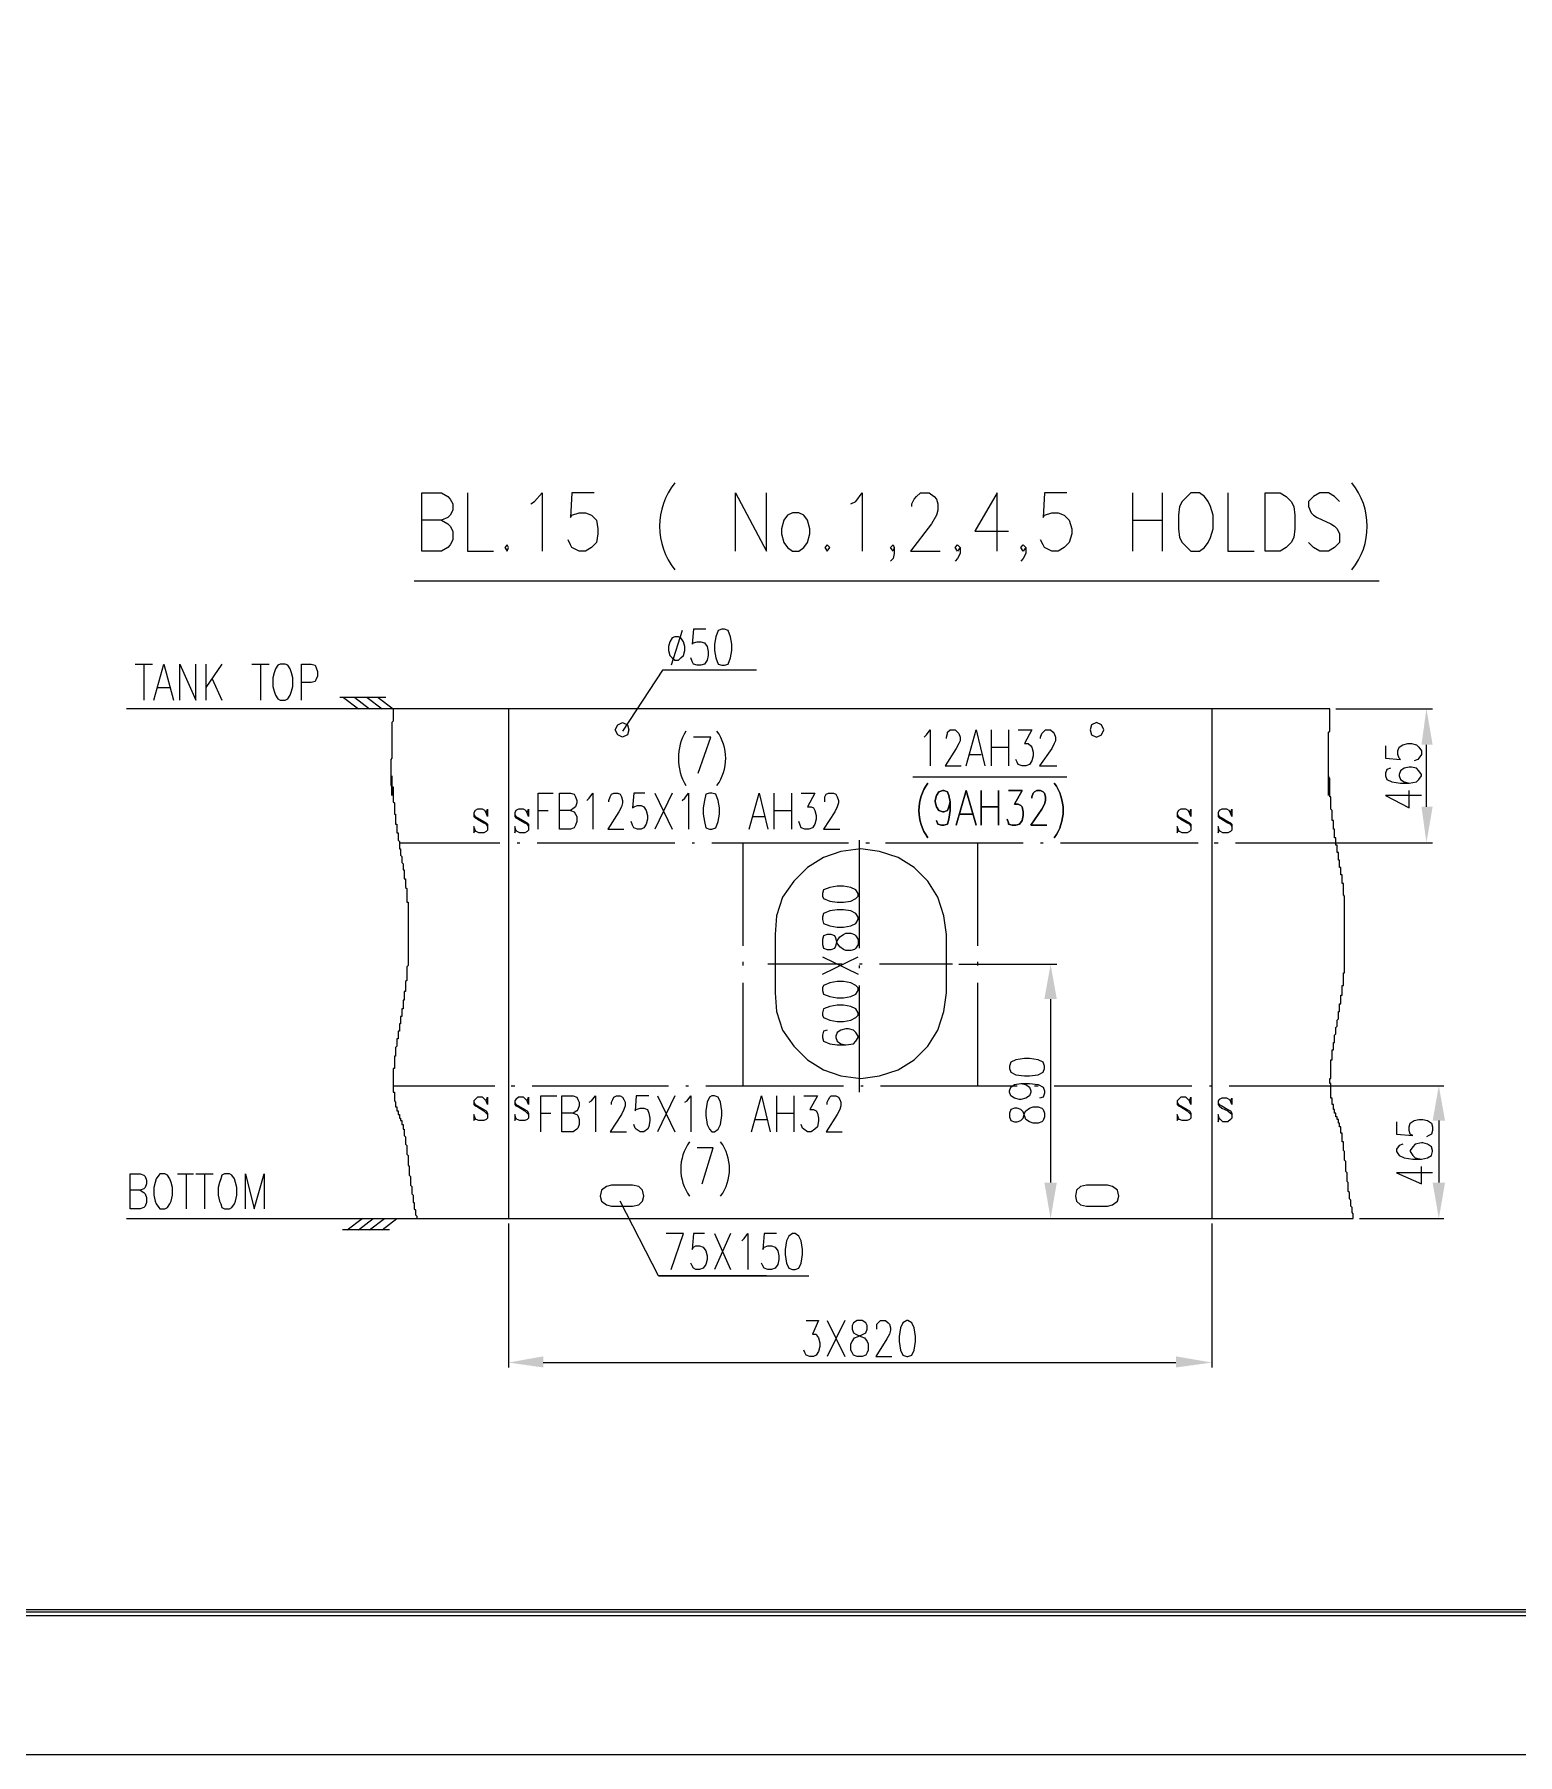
# Model space of a CAD drawing. Header units: millimetres. Extents: x 0.6 to 49, y 0.3 to 23.1.
# Drawn here: x 28.105 to 32.091, y 0.28 to 4.902 of the extents above; entities that cross this region are included whole.
import ezdxf

# ---------------------------------------------------------------- set-up
doc = ezdxf.new("R2010")
doc.units = ezdxf.units.MM
doc.layers.add('PDF_Geometry', color=7, linetype='Continuous')
doc.layers.add('PDF_Solid Fills', color=7, linetype='Continuous')

msp = doc.modelspace()

# ---------------------------------------------------------------- linework, layer by layer
at = {"layer": 'PDF_Geometry', "lineweight": 25}
for points in [[(0.6028, 23.1), (0.6028, 0.28), (49.0494, 0.28), (49.0494, 23.1)], [(1.5528, 22.7267), (1.5528, 0.6533), (48.6761, 0.6533), (48.6761, 22.7267)], [(31.2128, 3.67), (31.2028, 3.66), (31.1894, 3.6467), (31.1828, 3.6333), (31.1794, 3.61), (31.1794, 3.5733), (31.1828, 3.55), (31.1894, 3.5367), (31.2028, 3.5233), (31.2128, 3.5133), (31.2361, 3.5133), (31.2494, 3.5233), (31.2594, 3.5367), (31.2661, 3.55), (31.2728, 3.5733), (31.2728, 3.61), (31.2661, 3.6333), (31.2594, 3.6467), (31.2494, 3.66), (31.2361, 3.67)], [(31.4128, 3.5133), (31.4128, 3.67), (31.4528, 3.67), (31.4694, 3.66), (31.4828, 3.6467), (31.4894, 3.6333), (31.4928, 3.61), (31.4928, 3.5733), (31.4894, 3.55), (31.4828, 3.5367), (31.4694, 3.5233), (31.4528, 3.5133)], [(30.1428, 3.6167), (30.1294, 3.61), (30.1194, 3.5967), (30.1128, 3.5733), (30.1128, 3.56), (30.1194, 3.5367), (30.1294, 3.5233), (30.1428, 3.5133), (30.1594, 3.5133), (30.1728, 3.5233), (30.1828, 3.5367), (30.1894, 3.56), (30.1894, 3.5733), (30.1828, 3.5967), (30.1728, 3.61), (30.1594, 3.6167)], [(29.3761, 3.53), (29.3694, 3.5233), (29.3761, 3.5133), (29.3794, 3.5233)], [(30.2361, 3.53), (30.2294, 3.5233), (30.2361, 3.5133), (30.2428, 3.5233)], [(29.8261, 3.2833), (29.8194, 3.28), (29.8128, 3.27), (29.8094, 3.2567), (29.8094, 3.2467), (29.8128, 3.2333), (29.8194, 3.2267), (29.8261, 3.22), (29.8361, 3.22), (29.8428, 3.2267), (29.8494, 3.2333), (29.8528, 3.2467), (29.8528, 3.2567), (29.8494, 3.27), (29.8428, 3.28), (29.8361, 3.2833)], [(29.9528, 3.3033), (29.9428, 3.3), (29.9361, 3.2833), (29.9328, 3.2633), (29.9328, 3.2467), (29.9361, 3.2267), (29.9428, 3.21), (29.9528, 3.2067), (29.9594, 3.2067), (29.9694, 3.21), (29.9761, 3.2267), (29.9794, 3.2467), (29.9794, 3.2633), (29.9761, 3.2833), (29.9694, 3.3), (29.9594, 3.3033)], [(28.7661, 3.21), (28.7594, 3.2067), (28.7528, 3.1967), (28.7494, 3.1867), (28.7461, 3.1733), (28.7461, 3.15), (28.7494, 3.1367), (28.7528, 3.1267), (28.7594, 3.1167), (28.7661, 3.1133), (28.7794, 3.1133), (28.7861, 3.1167), (28.7928, 3.1267), (28.7961, 3.1367), (28.7994, 3.15), (28.7994, 3.1733), (28.7961, 3.1867), (28.7928, 3.1967), (28.7861, 3.2067), (28.7794, 3.21)], [(29.6661, 3.0333), (29.6728, 3.0467), (29.6861, 3.0533), (29.6994, 3.0467), (29.7028, 3.0333), (29.6994, 3.02), (29.6861, 3.0133), (29.6728, 3.02)], [(30.9794, 3.0333), (30.9728, 3.0467), (30.9594, 3.0533), (30.9461, 3.0467), (30.9428, 3.0333), (30.9461, 3.02), (30.9594, 3.0133), (30.9728, 3.02)], [(30.5294, 2.79), (30.5328, 2.78), (30.5428, 2.7767), (30.5494, 2.7767), (30.5594, 2.78), (30.5628, 2.7933), (30.5661, 2.8167), (30.5661, 2.84), (30.5628, 2.8567), (30.5594, 2.8667), (30.5494, 2.87), (30.5461, 2.87), (30.5361, 2.8667), (30.5294, 2.8567), (30.5261, 2.8433), (30.5261, 2.84), (30.5294, 2.8267), (30.5361, 2.8167), (30.5461, 2.8133), (30.5494, 2.8133), (30.5594, 2.8167), (30.5628, 2.8267), (30.5661, 2.84), (30.5628, 2.8267), (30.5594, 2.8167), (30.5494, 2.8133), (30.5461, 2.8133), (30.5361, 2.8167), (30.5294, 2.8267), (30.5261, 2.84), (30.5261, 2.8433), (30.5294, 2.8567), (30.5361, 2.8667), (30.5461, 2.87), (30.5494, 2.87), (30.5594, 2.8667), (30.5628, 2.8567), (30.5661, 2.84), (30.5661, 2.8167), (30.5628, 2.7933), (30.5594, 2.78), (30.5494, 2.7767), (30.5428, 2.7767), (30.5328, 2.78)], [(30.6361, 2.7767), (30.6094, 2.87), (30.5828, 2.7767), (30.6094, 2.87)], [(30.6494, 2.7767), (30.6494, 2.87)], [(30.6961, 2.7767), (30.6961, 2.87)], [(30.7194, 2.7933), (30.7228, 2.7833), (30.7228, 2.78), (30.7328, 2.7767), (30.7428, 2.7767), (30.7528, 2.78), (30.7594, 2.79), (30.7628, 2.8033), (30.7628, 2.8133), (30.7594, 2.8267), (30.7561, 2.83), (30.7494, 2.8333), (30.7394, 2.8333), (30.7594, 2.87), (30.7228, 2.87), (30.7594, 2.87), (30.7394, 2.8333), (30.7494, 2.8333), (30.7561, 2.83), (30.7594, 2.8267), (30.7628, 2.8133), (30.7628, 2.8033), (30.7594, 2.79), (30.7528, 2.78), (30.7428, 2.7767), (30.7328, 2.7767), (30.7228, 2.78), (30.7228, 2.7833)], [(30.8261, 2.7767), (30.7828, 2.7767), (30.8128, 2.82), (30.8194, 2.8333), (30.8228, 2.8433), (30.8228, 2.8533), (30.8194, 2.8633), (30.8161, 2.8667), (30.8094, 2.87), (30.7994, 2.87), (30.7928, 2.8667), (30.7894, 2.8633), (30.7861, 2.8533), (30.7861, 2.85), (30.7861, 2.8533), (30.7894, 2.8633), (30.7928, 2.8667), (30.7994, 2.87), (30.8094, 2.87), (30.8161, 2.8667), (30.8194, 2.8633), (30.8228, 2.8533), (30.8228, 2.8433), (30.8194, 2.8333), (30.8128, 2.82), (30.7828, 2.7767)], [(29.9194, 2.8633), (29.9094, 2.86), (29.9061, 2.8433), (29.9028, 2.8233), (29.9028, 2.8067), (29.9061, 2.7867), (29.9094, 2.77), (29.9194, 2.7667), (29.9261, 2.7667), (29.9361, 2.77), (29.9428, 2.7867), (29.9461, 2.8067), (29.9461, 2.8233), (29.9428, 2.8433), (29.9361, 2.86), (29.9261, 2.8633)], [(30.6961, 2.8267), (30.6494, 2.8267)], [(30.6261, 2.8067), (30.5928, 2.8067)], [(30.5561, 2.4833), (30.5494, 2.5333), (30.5328, 2.5833), (30.5061, 2.6267), (30.4694, 2.6633), (30.4261, 2.69), (30.3761, 2.7067), (30.3261, 2.7133), (30.2728, 2.7067), (30.2261, 2.69), (30.1828, 2.6633), (30.1461, 2.6267), (30.1161, 2.5833), (30.0994, 2.5333), (30.0961, 2.4833), (30.0961, 2.3267), (30.0994, 2.2767), (30.1161, 2.2267), (30.1461, 2.1833), (30.1828, 2.1467), (30.2261, 2.12), (30.2728, 2.1033), (30.3261, 2.0967), (30.3761, 2.1033), (30.4261, 2.12), (30.4694, 2.1467), (30.5061, 2.1833), (30.5328, 2.2267), (30.5494, 2.2767), (30.5561, 2.3267)], [(30.2228, 2.5867), (30.2261, 2.58), (30.2428, 2.5733), (30.2628, 2.57), (30.2794, 2.57), (30.2994, 2.5733), (30.3128, 2.58), (30.3194, 2.5867), (30.3194, 2.5933), (30.3128, 2.6033), (30.2994, 2.61), (30.2794, 2.6133), (30.2628, 2.6133), (30.2428, 2.61), (30.2261, 2.6033), (30.2228, 2.5933)], [(30.2228, 2.5233), (30.2261, 2.5133), (30.2428, 2.5067), (30.2628, 2.5033), (30.2794, 2.5033), (30.2994, 2.5067), (30.3128, 2.5133), (30.3194, 2.5233), (30.3194, 2.53), (30.3128, 2.54), (30.2994, 2.5467), (30.2794, 2.55), (30.2628, 2.55), (30.2428, 2.5467), (30.2261, 2.54), (30.2228, 2.53)], [(30.2228, 2.4567), (30.2261, 2.4467), (30.2361, 2.4433), (30.2461, 2.4433), (30.2561, 2.4467), (30.2594, 2.4533), (30.2628, 2.4667), (30.2694, 2.4767), (30.2794, 2.4833), (30.2861, 2.4867), (30.2994, 2.4867), (30.3094, 2.4833), (30.3128, 2.48), (30.3194, 2.47), (30.3194, 2.4567), (30.3128, 2.4467), (30.3094, 2.4433), (30.2994, 2.44), (30.2861, 2.44), (30.2794, 2.4433), (30.2694, 2.45), (30.2628, 2.46), (30.2594, 2.4733), (30.2561, 2.48), (30.2461, 2.4833), (30.2361, 2.4833), (30.2261, 2.48), (30.2228, 2.47)], [(30.2228, 2.3333), (30.2261, 2.3233), (30.2428, 2.3167), (30.2628, 2.3133), (30.2794, 2.3133), (30.2994, 2.3167), (30.3128, 2.3233), (30.3194, 2.3333), (30.3194, 2.34), (30.3128, 2.3467), (30.2994, 2.3533), (30.2794, 2.3567), (30.2628, 2.3567), (30.2428, 2.3533), (30.2261, 2.3467), (30.2228, 2.34)], [(30.2228, 2.2667), (30.2261, 2.26), (30.2428, 2.2533), (30.2628, 2.25), (30.2794, 2.25), (30.2994, 2.2533), (30.3128, 2.26), (30.3194, 2.2667), (30.3194, 2.2733), (30.3128, 2.2833), (30.2994, 2.29), (30.2794, 2.2933), (30.2628, 2.2933), (30.2428, 2.29), (30.2261, 2.2833), (30.2228, 2.2733)], [(30.7261, 2.1233), (30.7294, 2.1133), (30.7428, 2.1067), (30.7661, 2.1033), (30.7794, 2.1033), (30.8028, 2.1067), (30.8161, 2.1133), (30.8194, 2.1233), (30.8194, 2.13), (30.8161, 2.14), (30.8028, 2.1467), (30.7794, 2.15), (30.7661, 2.15), (30.7428, 2.1467), (30.7294, 2.14), (30.7261, 2.13)], [(29.9261, 2.05), (29.9194, 2.0467), (29.9128, 2.0333), (29.9094, 2.01), (29.9094, 1.9967), (29.9128, 1.9733), (29.9194, 1.96), (29.9261, 1.9533), (29.9328, 1.9533), (29.9428, 1.96), (29.9494, 1.9733), (29.9528, 1.9967), (29.9528, 2.01), (29.9494, 2.0333), (29.9428, 2.0467), (29.9328, 2.05)], [(30.7261, 1.9933), (30.7294, 1.9833), (30.7394, 1.98), (30.7461, 1.98), (30.7561, 1.9833), (30.7628, 1.99), (30.7661, 2.0033), (30.7694, 2.01), (30.7794, 2.0167), (30.7894, 2.02), (30.8028, 2.02), (30.8128, 2.0167), (30.8161, 2.0133), (30.8194, 2.0033), (30.8194, 1.9933), (30.8161, 1.9833), (30.8128, 1.98), (30.8028, 1.9767), (30.7894, 1.9767), (30.7794, 1.98), (30.7694, 1.9867), (30.7661, 1.9967), (30.7628, 2.0067), (30.7561, 2.0133), (30.7461, 2.0167), (30.7394, 2.0167), (30.7294, 2.0133), (30.7261, 2.0033)], [(28.4428, 1.84), (28.4394, 1.8367), (28.4328, 1.8267), (28.4294, 1.8167), (28.4261, 1.8033), (28.4261, 1.7833), (28.4294, 1.7667), (28.4328, 1.76), (28.4394, 1.75), (28.4428, 1.7467), (28.4561, 1.7467), (28.4628, 1.75), (28.4694, 1.76), (28.4728, 1.7667), (28.4761, 1.7833), (28.4761, 1.8033), (28.4728, 1.8167), (28.4694, 1.8267), (28.4628, 1.8367), (28.4561, 1.84)], [(28.6161, 1.84), (28.6094, 1.8367), (28.6061, 1.8267), (28.6028, 1.8167), (28.5994, 1.8033), (28.5994, 1.7833), (28.6028, 1.7667), (28.6061, 1.76), (28.6094, 1.75), (28.6161, 1.7467), (28.6294, 1.7467), (28.6361, 1.75), (28.6428, 1.76), (28.6461, 1.7667), (28.6494, 1.7833), (28.6494, 1.8033), (28.6461, 1.8167), (28.6428, 1.8267), (28.6361, 1.8367), (28.6294, 1.84)], [(29.7128, 1.7533), (29.7294, 1.7567), (29.7394, 1.7667), (29.7428, 1.78), (29.7394, 1.7967), (29.7294, 1.8067), (29.7128, 1.81), (29.6561, 1.81), (29.6428, 1.8067), (29.6294, 1.7967), (29.6261, 1.78), (29.6294, 1.7667), (29.6428, 1.7567), (29.6561, 1.7533)], [(30.9894, 1.7533), (31.0028, 1.7567), (31.0161, 1.7667), (31.0194, 1.78), (31.0161, 1.7967), (31.0028, 1.8067), (30.9894, 1.81), (30.9328, 1.81), (30.9161, 1.8067), (30.9061, 1.7967), (30.9028, 1.78), (30.9061, 1.7667), (30.9161, 1.7567), (30.9328, 1.7533)], [(30.1428, 1.68), (30.1328, 1.6733), (30.1261, 1.66), (30.1228, 1.6367), (30.1228, 1.6233), (30.1261, 1.6), (30.1328, 1.5867), (30.1428, 1.5833), (30.1494, 1.5833), (30.1594, 1.5867), (30.1661, 1.6), (30.1694, 1.6233), (30.1694, 1.6367), (30.1661, 1.66), (30.1594, 1.6733), (30.1494, 1.68)], [(30.3161, 1.4467), (30.3061, 1.44), (30.3028, 1.4333), (30.3028, 1.4233), (30.3061, 1.4133), (30.3128, 1.41), (30.3261, 1.4033), (30.3361, 1.4), (30.3428, 1.39), (30.3461, 1.3833), (30.3461, 1.3667), (30.3428, 1.36), (30.3394, 1.3533), (30.3294, 1.35), (30.3161, 1.35), (30.3061, 1.3533), (30.3028, 1.36), (30.2994, 1.3667), (30.2994, 1.3833), (30.3028, 1.39), (30.3094, 1.4), (30.3194, 1.4033), (30.3328, 1.41), (30.3394, 1.4133), (30.3428, 1.4233), (30.3428, 1.4333), (30.3394, 1.44), (30.3294, 1.4467)], [(30.4494, 1.4467), (30.4394, 1.44), (30.4328, 1.4267), (30.4294, 1.4033), (30.4294, 1.39), (30.4328, 1.3667), (30.4394, 1.3533), (30.4494, 1.35), (30.4528, 1.35), (30.4628, 1.3533), (30.4694, 1.3667), (30.4728, 1.39), (30.4728, 1.4033), (30.4694, 1.4267), (30.4628, 1.44), (30.4528, 1.4467)]]:
    msp.add_lwpolyline(points, close=True, dxfattribs=at)
for points in [[(48.6661, 0.6633), (48.6661, 22.7167), (1.5628, 22.7167), (1.5628, 0.6633), (48.6761, 0.6633)], [(48.6594, 0.67), (48.6594, 22.71), (1.5694, 22.71), (1.5694, 0.67), (48.6761, 0.67)], [(29.1994, 3.5967), (29.2161, 3.5867), (29.2228, 3.58), (29.2294, 3.5667), (29.2294, 3.5433), (29.2228, 3.53), (29.2161, 3.5233), (29.1994, 3.5133), (29.1461, 3.5133), (29.1461, 3.67), (29.1994, 3.67), (29.2161, 3.66), (29.2228, 3.6533), (29.2294, 3.64), (29.2294, 3.6233), (29.2228, 3.61), (29.2161, 3.6033), (29.1994, 3.5967), (29.1461, 3.5967)], [(29.2694, 3.67), (29.2694, 3.5133), (29.3394, 3.5133)], [(29.4394, 3.64), (29.4494, 3.6467), (29.4694, 3.67), (29.4694, 3.5133)], [(29.6094, 3.67), (29.5494, 3.67), (29.5461, 3.6033), (29.5494, 3.61), (29.5694, 3.6167), (29.5861, 3.6167), (29.6028, 3.61), (29.6161, 3.5967), (29.6194, 3.5733), (29.6194, 3.56), (29.6161, 3.5367), (29.6028, 3.5233), (29.5861, 3.5133), (29.5694, 3.5133), (29.5494, 3.5233), (29.5461, 3.53), (29.5394, 3.5433)], [(29.9894, 3.5133), (29.9894, 3.67), (30.0728, 3.5133), (30.0728, 3.67)], [(30.2994, 3.64), (30.3128, 3.6467), (30.3294, 3.67), (30.3294, 3.5133)], [(30.4628, 3.6333), (30.4628, 3.64), (30.4694, 3.6533), (30.4761, 3.66), (30.4861, 3.67), (30.5094, 3.67), (30.5228, 3.66), (30.5294, 3.6533), (30.5328, 3.64), (30.5328, 3.6233), (30.5294, 3.61), (30.5161, 3.5867), (30.4594, 3.5133), (30.5394, 3.5133)], [(30.6928, 3.5133), (30.6928, 3.67), (30.6328, 3.5667), (30.7228, 3.5667)], [(30.8794, 3.67), (30.8194, 3.67), (30.8161, 3.6033), (30.8194, 3.61), (30.8394, 3.6167), (30.8561, 3.6167), (30.8728, 3.61), (30.8861, 3.5967), (30.8928, 3.5733), (30.8928, 3.56), (30.8861, 3.5367), (30.8728, 3.5233), (30.8561, 3.5133), (30.8394, 3.5133), (30.8194, 3.5233), (30.8161, 3.53), (30.8094, 3.5433)], [(31.0561, 3.67), (31.0561, 3.5133)], [(31.1361, 3.67), (31.1361, 3.5133)], [(31.3128, 3.67), (31.3128, 3.5133), (31.3828, 3.5133)], [(31.6128, 3.6467), (31.5994, 3.66), (31.5828, 3.67), (31.5594, 3.67), (31.5428, 3.66), (31.5294, 3.6467), (31.5294, 3.6333), (31.5361, 3.6167), (31.5428, 3.61), (31.5528, 3.6033), (31.5894, 3.5867), (31.5994, 3.58), (31.6061, 3.5733), (31.6128, 3.56), (31.6128, 3.5367), (31.5994, 3.5233), (31.5828, 3.5133), (31.5594, 3.5133), (31.5428, 3.5233), (31.5294, 3.5367)], [(31.0561, 3.5967), (31.1361, 3.5967)], [(30.4161, 3.5233), (30.4128, 3.5133), (30.4061, 3.5233), (30.4128, 3.53), (30.4161, 3.5233), (30.4161, 3.5067), (30.4128, 3.4933), (30.4061, 3.4867)], [(30.5928, 3.5233), (30.5861, 3.5133), (30.5794, 3.5233), (30.5861, 3.53), (30.5928, 3.5233), (30.5928, 3.5067), (30.5861, 3.4933), (30.5794, 3.4867)], [(30.7694, 3.5233), (30.7628, 3.5133), (30.7561, 3.5233), (30.7628, 3.53), (30.7694, 3.5233), (30.7694, 3.5067), (30.7628, 3.4933), (30.7561, 3.4867)], [(29.1261, 3.4333), (31.7194, 3.4333)], [(29.8461, 3.3), (29.8161, 3.2067)], [(29.9094, 3.3033), (29.8761, 3.3033), (29.8728, 3.2633), (29.8761, 3.2667), (29.8861, 3.27), (29.8961, 3.27), (29.9061, 3.2667), (29.9128, 3.2567), (29.9161, 3.2433), (29.9161, 3.2333), (29.9128, 3.22), (29.9061, 3.21), (29.8961, 3.2067), (29.8861, 3.2067), (29.8761, 3.21), (29.8728, 3.2167), (29.8694, 3.2267)], [(28.3761, 3.21), (28.4228, 3.21)], [(28.3994, 3.21), (28.3994, 3.1133)], [(28.4261, 3.1133), (28.4528, 3.21), (28.4794, 3.1133)], [(28.4961, 3.1133), (28.4961, 3.21), (28.5394, 3.1133), (28.5394, 3.21)], [(28.5661, 3.21), (28.5661, 3.1133)], [(28.6094, 3.21), (28.5661, 3.1467)], [(28.6894, 3.21), (28.7361, 3.21)], [(28.7128, 3.21), (28.7128, 3.1133)], [(28.8228, 3.1133), (28.8228, 3.21), (28.8494, 3.21), (28.8594, 3.2067), (28.8628, 3.2), (28.8661, 3.19), (28.8661, 3.1767), (28.8628, 3.17), (28.8594, 3.1633), (28.8494, 3.16), (28.8228, 3.16)], [(30.0461, 3.1933), (29.7928, 3.1933), (29.6861, 3.03)], [(28.4361, 3.1467), (28.4694, 3.1467)], [(28.5828, 3.17), (28.6094, 3.1133)], [(29.0494, 3.12), (28.9261, 3.12)], [(28.9361, 3.12), (28.9761, 3.09)], [(28.9661, 3.12), (29.0061, 3.09)], [(28.9994, 3.12), (29.0394, 3.09)], [(29.0294, 3.12), (29.0694, 3.09), (29.0694, 3.0567), (29.0661, 3.0533), (29.0661, 2.9867), (29.0661, 2.9833), (29.0661, 2.9567), (29.0628, 2.9533), (29.0628, 2.8833), (29.0661, 2.8833), (29.0661, 2.8567), (29.0661, 2.86), (29.0661, 2.91), (29.0661, 2.9067), (29.0661, 2.88), (29.0694, 2.88), (29.0694, 2.84), (29.0728, 2.8367), (29.0728, 2.8067), (29.0761, 2.8067), (29.0761, 2.78), (29.0794, 2.78), (29.0794, 2.7667), (29.0794, 2.7567), (29.0828, 2.7567), (29.0828, 2.7367), (29.0861, 2.7333), (29.0861, 2.7133), (29.0894, 2.7133), (29.0894, 2.6967), (29.0928, 2.6933), (29.0928, 2.6833), (29.0928, 2.68), (29.0928, 2.6767), (29.0961, 2.6733), (29.0961, 2.6567), (29.0994, 2.6567), (29.0994, 2.6333), (29.1028, 2.6333), (29.1028, 2.61), (29.1061, 2.6067), (29.1061, 2.58), (29.1061, 2.57), (29.1094, 2.57), (29.1094, 2.4933), (29.1094, 2.49), (29.1094, 2.4), (29.1061, 2.3967), (29.1061, 2.36), (29.1028, 2.3567), (29.1028, 2.3533), (29.1028, 2.33), (29.0994, 2.33), (29.0994, 2.3067), (29.0961, 2.3067), (29.0961, 2.2833), (29.0928, 2.2833), (29.0928, 2.2733), (29.0928, 2.27), (29.0928, 2.2633), (29.0894, 2.2633), (29.0894, 2.2433), (29.0861, 2.2433), (29.0861, 2.2233), (29.0828, 2.2233), (29.0828, 2.22), (29.0828, 2.2033), (29.0794, 2.2033), (29.0794, 2.1833), (29.0761, 2.18), (29.0761, 2.1567), (29.0728, 2.1567), (29.0728, 2.1367), (29.0728, 2.1333), (29.0728, 2.1233), (29.0694, 2.1233), (29.0694, 2.0967), (29.0694, 2.06), (29.0728, 2.06), (29.0728, 2.0367), (29.0761, 2.0333), (29.0761, 2.02), (29.0794, 2.02), (29.0794, 2.0133), (29.0794, 2.01), (29.0828, 2.01), (29.0828, 2.0067), (29.0828, 2), (29.0861, 2), (29.0861, 1.99), (29.0894, 1.99), (29.0894, 1.9867), (29.0894, 1.9833), (29.0928, 1.9833), (29.0928, 1.9733), (29.0961, 1.9733), (29.0961, 1.96), (29.0994, 1.96), (29.0994, 1.9433), (29.1028, 1.94), (29.1028, 1.92), (29.1061, 1.9167), (29.1061, 1.9067), (29.1061, 1.9033), (29.1061, 1.8933), (29.1094, 1.89), (29.1094, 1.8633), (29.1128, 1.86), (29.1128, 1.8367), (29.1161, 1.8333), (29.1161, 1.81), (29.1194, 1.8067), (29.1194, 1.7867), (29.1228, 1.7833), (29.1228, 1.7633), (29.1261, 1.7633), (29.1261, 1.7467), (29.1294, 1.7433), (29.1294, 1.73), (29.1328, 1.7267), (29.1328, 1.72)], [(28.3528, 1.72), (29.1328, 1.72), (31.6494, 1.72), (31.6494, 1.7333), (31.6461, 1.7367), (31.6461, 1.75), (31.6428, 1.7533), (31.6428, 1.77), (31.6394, 1.7733), (31.6394, 1.79), (31.6361, 1.7933), (31.6361, 1.8167), (31.6328, 1.82), (31.6328, 1.8433), (31.6294, 1.8467), (31.6294, 1.8733), (31.6261, 1.8767), (31.6261, 1.9), (31.6228, 1.9033), (31.6228, 1.91), (31.6228, 1.9133), (31.6228, 1.9267), (31.6194, 1.9267), (31.6194, 1.95), (31.6161, 1.95), (31.6161, 1.9667), (31.6128, 1.9667), (31.6128, 1.9767), (31.6094, 1.9767), (31.6094, 1.9833), (31.6094, 1.9867), (31.6061, 1.9867), (31.6061, 1.9933), (31.6028, 1.9933), (31.6028, 2.0033), (31.5994, 2.0033), (31.5994, 2.01), (31.5994, 2.0133), (31.5961, 2.0133), (31.5961, 2.0167), (31.5961, 2.0267), (31.5928, 2.0267), (31.5928, 2.0433), (31.5894, 2.0433), (31.5894, 2.0833), (31.5861, 2.0833), (31.5861, 2.0967), (31.5894, 2.0967), (31.5894, 2.1367), (31.5894, 2.14), (31.5894, 2.1467), (31.5928, 2.1467), (31.5928, 2.1733), (31.5961, 2.1733), (31.5961, 2.1933), (31.5994, 2.1933), (31.5994, 2.2133), (31.6028, 2.2167), (31.6028, 2.22), (31.6028, 2.2333), (31.6061, 2.2367), (31.6061, 2.2533), (31.6094, 2.2567), (31.6094, 2.2733), (31.6094, 2.2767), (31.6128, 2.2767), (31.6128, 2.2967), (31.6161, 2.2967), (31.6161, 2.32), (31.6194, 2.32), (31.6194, 2.3467), (31.6228, 2.3467), (31.6228, 2.3533), (31.6228, 2.38), (31.6261, 2.38), (31.6261, 2.4867), (31.6261, 2.49), (31.6261, 2.58), (31.6261, 2.5867), (31.6228, 2.59), (31.6228, 2.62), (31.6194, 2.62), (31.6194, 2.6433), (31.6161, 2.6433), (31.6161, 2.6633), (31.6128, 2.6633), (31.6128, 2.6833), (31.6094, 2.6833), (31.6094, 2.6867), (31.6094, 2.69), (31.6094, 2.7033), (31.6061, 2.7033), (31.6061, 2.7233), (31.6028, 2.7233), (31.6028, 2.7433), (31.5994, 2.7433), (31.5994, 2.7633), (31.5994, 2.7667), (31.5961, 2.7667), (31.5961, 2.79), (31.5928, 2.79), (31.5928, 2.8167), (31.5894, 2.82), (31.5894, 2.8533), (31.5861, 2.8533), (31.5861, 2.9033), (31.5828, 2.9033), (31.5828, 2.9067), (31.5828, 2.91), (31.5828, 2.86), (31.5828, 2.8567), (31.5828, 2.9833), (31.5828, 2.9867), (31.5828, 3.0267), (31.5861, 3.03), (31.5861, 3.09), (29.0694, 3.09), (28.3528, 3.09)], [(29.3794, 3.09), (29.3794, 1.72)], [(31.2694, 3.09), (31.2694, 1.72)], [(31.6028, 3.09), (31.8628, 3.09)], [(29.8894, 2.9167), (29.9228, 3.0133), (29.8761, 3.0133)], [(30.4961, 3.0133), (30.5028, 3.02), (30.5128, 3.0333), (30.5128, 2.9367)], [(30.5561, 3.01), (30.5561, 3.0133), (30.5594, 3.0233), (30.5594, 3.0267), (30.5661, 3.0333), (30.5794, 3.0333), (30.5861, 3.0267), (30.5894, 3.0233), (30.5928, 3.0133), (30.5928, 3.0033), (30.5894, 2.9967), (30.5828, 2.9833), (30.5528, 2.9367), (30.5961, 2.9367)], [(30.6094, 2.9367), (30.6361, 3.0333), (30.6594, 2.9367)], [(30.6761, 3.0333), (30.6761, 2.9367)], [(30.7228, 3.0333), (30.7228, 2.9367)], [(30.7494, 3.0333), (30.7861, 3.0333), (30.7661, 2.9967), (30.7761, 2.9967), (30.7828, 2.99), (30.7861, 2.9867), (30.7894, 2.9733), (30.7894, 2.9633), (30.7861, 2.95), (30.7794, 2.94), (30.7694, 2.9367), (30.7594, 2.9367), (30.7494, 2.94), (30.7461, 2.9467), (30.7428, 2.9533)], [(30.8094, 3.01), (30.8094, 3.0133), (30.8128, 3.0233), (30.8161, 3.0267), (30.8228, 3.0333), (30.8361, 3.0333), (30.8428, 3.0267), (30.8461, 3.0233), (30.8494, 3.0133), (30.8494, 3.0033), (30.8461, 2.9967), (30.8394, 2.9833), (30.8061, 2.9367), (30.8528, 2.9367)], [(30.6194, 2.9667), (30.6494, 2.9667)], [(30.6761, 2.9867), (30.7228, 2.9867)], [(31.7361, 2.99), (31.7361, 2.9567), (31.7761, 2.9533), (31.7728, 2.9567), (31.7694, 2.9667), (31.7694, 2.9767), (31.7728, 2.9867), (31.7828, 2.9933), (31.7961, 2.9967), (31.8061, 2.9967), (31.8194, 2.9933), (31.8261, 2.9867), (31.8328, 2.9767), (31.8328, 2.9667), (31.8261, 2.9567), (31.8228, 2.9533), (31.8128, 2.95)], [(31.8461, 2.8267), (31.8461, 2.9933)], [(31.7494, 2.93), (31.7394, 2.9267), (31.7361, 2.9167), (31.7361, 2.91), (31.7394, 2.9), (31.7528, 2.8933), (31.7761, 2.89), (31.7994, 2.89), (31.8194, 2.8933), (31.8261, 2.9), (31.8328, 2.91), (31.8328, 2.9133), (31.8261, 2.9233), (31.8194, 2.93), (31.8061, 2.9333), (31.7994, 2.9333), (31.7861, 2.93), (31.7761, 2.9233), (31.7728, 2.9133), (31.7728, 2.91), (31.7761, 2.9), (31.7861, 2.8933), (31.7994, 2.89)], [(30.4661, 2.9067), (30.8794, 2.9067)], [(31.8328, 2.8567), (31.7361, 2.8567), (31.7994, 2.8233), (31.7994, 2.87)], [(29.3194, 2.81), (29.3228, 2.82), (29.3228, 2.8), (29.3194, 2.81), (29.3161, 2.8167), (29.3094, 2.82), (29.2961, 2.82), (29.2894, 2.8167), (29.2861, 2.81), (29.2861, 2.8), (29.2894, 2.7967), (29.2961, 2.7933), (29.3128, 2.7833), (29.3194, 2.78), (29.3228, 2.7733)], [(29.4294, 2.81), (29.4328, 2.82), (29.4328, 2.8), (29.4294, 2.81), (29.4261, 2.8167), (29.4194, 2.82), (29.4061, 2.82), (29.3994, 2.8167), (29.3961, 2.81), (29.3961, 2.8), (29.3994, 2.7967), (29.4061, 2.7933), (29.4228, 2.7833), (29.4294, 2.78), (29.4328, 2.7733)], [(29.4594, 2.7667), (29.4594, 2.8633), (29.4994, 2.8633)], [(29.5461, 2.8167), (29.5561, 2.8133), (29.5594, 2.8067), (29.5628, 2.8), (29.5628, 2.7867), (29.5594, 2.7767), (29.5561, 2.77), (29.5461, 2.7667), (29.5161, 2.7667), (29.5161, 2.8633), (29.5461, 2.8633), (29.5561, 2.86), (29.5594, 2.8533), (29.5628, 2.8433), (29.5628, 2.8367), (29.5594, 2.8267), (29.5561, 2.8233), (29.5461, 2.8167), (29.5161, 2.8167)], [(29.5894, 2.8433), (29.5961, 2.85), (29.6061, 2.8633), (29.6061, 2.7667)], [(29.6494, 2.84), (29.6494, 2.8433), (29.6528, 2.8533), (29.6561, 2.86), (29.6628, 2.8633), (29.6728, 2.8633), (29.6794, 2.86), (29.6828, 2.8533), (29.6861, 2.8433), (29.6861, 2.8367), (29.6828, 2.8267), (29.6761, 2.8133), (29.6461, 2.7667), (29.6894, 2.7667)], [(29.7461, 2.8633), (29.7161, 2.8633), (29.7128, 2.8233), (29.7161, 2.8267), (29.7261, 2.83), (29.7361, 2.83), (29.7428, 2.8267), (29.7494, 2.8167), (29.7528, 2.8033), (29.7528, 2.7933), (29.7494, 2.78), (29.7428, 2.77), (29.7361, 2.7667), (29.7261, 2.7667), (29.7161, 2.77), (29.7128, 2.7767), (29.7094, 2.7867)], [(29.7728, 2.8633), (29.8194, 2.7667)], [(29.8194, 2.8633), (29.7728, 2.7667)], [(29.8461, 2.8433), (29.8528, 2.85), (29.8628, 2.8633), (29.8628, 2.7667)], [(30.0261, 2.7667), (30.0528, 2.8633), (30.0761, 2.7667)], [(30.0928, 2.8633), (30.0928, 2.7667)], [(30.1394, 2.8633), (30.1394, 2.7667)], [(30.1661, 2.8633), (30.2028, 2.8633), (30.1828, 2.8267), (30.1928, 2.8267), (30.1994, 2.8233), (30.2028, 2.8167), (30.2061, 2.8033), (30.2061, 2.7933), (30.2028, 2.78), (30.1961, 2.77), (30.1861, 2.7667), (30.1761, 2.7667), (30.1661, 2.77), (30.1628, 2.7767), (30.1594, 2.7867)], [(30.2294, 2.84), (30.2294, 2.8533), (30.2328, 2.86), (30.2394, 2.8633), (30.2528, 2.8633), (30.2594, 2.86), (30.2628, 2.8533), (30.2661, 2.8433), (30.2661, 2.8367), (30.2628, 2.8267), (30.2561, 2.8133), (30.2261, 2.7667), (30.2694, 2.7667)], [(31.2094, 2.81), (31.2128, 2.82), (31.2128, 2.8), (31.2094, 2.81), (31.2061, 2.8167), (31.1994, 2.82), (31.1861, 2.82), (31.1794, 2.8167), (31.1761, 2.81), (31.1761, 2.8), (31.1794, 2.7967), (31.1861, 2.7933), (31.2028, 2.7833), (31.2094, 2.78), (31.2128, 2.7733)], [(31.3194, 2.81), (31.3228, 2.82), (31.3228, 2.8), (31.3194, 2.81), (31.3161, 2.8167), (31.3094, 2.82), (31.2961, 2.82), (31.2894, 2.8167), (31.2861, 2.81), (31.2861, 2.8), (31.2894, 2.7967), (31.2961, 2.7933), (31.3128, 2.7833), (31.3194, 2.78), (31.3228, 2.7733)], [(29.2861, 2.8067), (29.2894, 2.8), (29.2961, 2.7967), (29.3128, 2.7867), (29.3194, 2.7833), (29.3228, 2.78), (29.3228, 2.7633), (29.3194, 2.76), (29.3128, 2.7567), (29.2994, 2.7567), (29.2928, 2.76), (29.2894, 2.7633), (29.2861, 2.7733), (29.2861, 2.7567), (29.2894, 2.7633)], [(29.3961, 2.8067), (29.3994, 2.8), (29.4061, 2.7967), (29.4228, 2.7867), (29.4294, 2.7833), (29.4328, 2.78), (29.4328, 2.7633), (29.4294, 2.76), (29.4228, 2.7567), (29.4094, 2.7567), (29.4028, 2.76), (29.3994, 2.7633), (29.3961, 2.7733), (29.3961, 2.7567), (29.3994, 2.7633)], [(29.4594, 2.8167), (29.4861, 2.8167)], [(30.0361, 2.8), (30.0661, 2.8)], [(30.0928, 2.8167), (30.1394, 2.8167)], [(31.1761, 2.8067), (31.1794, 2.8), (31.1861, 2.7967), (31.2028, 2.7867), (31.2094, 2.7833), (31.2128, 2.78), (31.2128, 2.7633), (31.2094, 2.76), (31.2028, 2.7567), (31.1894, 2.7567), (31.1828, 2.76), (31.1794, 2.7633), (31.1761, 2.7733), (31.1761, 2.7567), (31.1794, 2.7633)], [(31.2861, 2.8067), (31.2894, 2.8), (31.2961, 2.7967), (31.3128, 2.7867), (31.3194, 2.7833), (31.3228, 2.78), (31.3228, 2.7633), (31.3194, 2.76), (31.3128, 2.7567), (31.2994, 2.7567), (31.2928, 2.76), (31.2894, 2.7633), (31.2861, 2.7733), (31.2861, 2.7567), (31.2894, 2.7633)], [(29.0861, 2.73), (29.3561, 2.73)], [(29.4028, 2.73), (29.4094, 2.73)], [(29.4561, 2.73), (29.8261, 2.73)], [(29.8728, 2.73), (29.8794, 2.73)], [(29.9261, 2.73), (30.2928, 2.73)], [(30.0094, 2.73), (30.0094, 2.4533)], [(30.3228, 2.4467), (30.3228, 2.7367)], [(30.3394, 2.73), (30.3494, 2.73)], [(30.3928, 2.73), (30.7628, 2.73)], [(30.6394, 2.73), (30.6394, 2.4533)], [(30.8094, 2.73), (30.8161, 2.73)], [(30.8628, 2.73), (31.2328, 2.73)], [(31.2761, 2.73), (31.2861, 2.73)], [(31.3328, 2.73), (31.6028, 2.73)], [(31.5694, 2.73), (31.8628, 2.73)], [(30.0094, 2.41), (30.0094, 2.4)], [(30.2761, 2.4033), (30.0761, 2.4033)], [(30.2228, 2.3767), (30.3194, 2.4233)], [(30.2228, 2.4233), (30.3194, 2.3767)], [(30.3294, 2.4033), (30.3228, 2.4033)], [(30.5728, 2.4033), (30.3761, 2.4033)], [(30.5894, 2.4033), (30.8528, 2.4033)], [(30.6394, 2.41), (30.6394, 2.4)], [(30.3228, 2.3933), (30.3228, 2.4)], [(30.0094, 2.3533), (30.0094, 2.0767)], [(30.3228, 2.06), (30.3228, 2.3467)], [(30.6394, 2.3533), (30.6394, 2.0767)], [(30.8361, 2.31), (30.8361, 1.8167)], [(30.2361, 2.2267), (30.2261, 2.2233), (30.2228, 2.2133), (30.2228, 2.2067), (30.2261, 2.1967), (30.2428, 2.19), (30.2628, 2.1867), (30.2861, 2.1867), (30.3061, 2.19), (30.3128, 2.1967), (30.3194, 2.2067), (30.3194, 2.21), (30.3128, 2.22), (30.3061, 2.2267), (30.2928, 2.23), (30.2861, 2.23), (30.2728, 2.2267), (30.2628, 2.22), (30.2594, 2.21), (30.2594, 2.2067), (30.2628, 2.1967), (30.2728, 2.19), (30.2861, 2.1867)], [(30.7561, 2.0833), (30.7694, 2.08), (30.7794, 2.0733), (30.7828, 2.0633), (30.7828, 2.06), (30.7794, 2.05), (30.7694, 2.0433), (30.7561, 2.04), (30.7528, 2.04), (30.7394, 2.0433), (30.7294, 2.05), (30.7261, 2.06), (30.7261, 2.0633), (30.7294, 2.0733), (30.7394, 2.08), (30.7561, 2.0833), (30.7794, 2.0833), (30.8028, 2.08), (30.8161, 2.0733), (30.8194, 2.0633), (30.8194, 2.0567), (30.8161, 2.0467), (30.8061, 2.0433)], [(29.0694, 2.0767), (29.3428, 2.0767)], [(29.3194, 2.0367), (29.3228, 2.0467), (29.3228, 2.0267), (29.3194, 2.0367), (29.3161, 2.04), (29.3094, 2.0467), (29.2961, 2.0467), (29.2894, 2.04), (29.2861, 2.0367), (29.2861, 2.0267), (29.2894, 2.0233), (29.2961, 2.02), (29.3128, 2.01), (29.3194, 2.0033), (29.3228, 2)], [(29.3861, 2.0767), (29.3961, 2.0767)], [(29.4294, 2.0367), (29.4328, 2.0467), (29.4328, 2.0267), (29.4294, 2.0367), (29.4261, 2.04), (29.4194, 2.0467), (29.4061, 2.0467), (29.3994, 2.04), (29.3961, 2.0367), (29.3961, 2.0267), (29.3994, 2.0233), (29.4061, 2.02), (29.4228, 2.01), (29.4294, 2.0033), (29.4328, 2)], [(29.4428, 2.0767), (29.8094, 2.0767)], [(29.4661, 1.9533), (29.4661, 2.05), (29.5094, 2.05)], [(29.5528, 2.0033), (29.5628, 2), (29.5661, 1.9967), (29.5694, 1.9867), (29.5694, 1.9733), (29.5661, 1.9633), (29.5628, 1.96), (29.5528, 1.9533), (29.5228, 1.9533), (29.5228, 2.05), (29.5528, 2.05), (29.5628, 2.0467), (29.5661, 2.04), (29.5694, 2.0333), (29.5694, 2.0233), (29.5661, 2.0133), (29.5628, 2.01), (29.5528, 2.0033), (29.5228, 2.0033)], [(29.5961, 2.0333), (29.6028, 2.0367), (29.6128, 2.05), (29.6128, 1.9533)], [(29.6561, 2.0267), (29.6561, 2.0333), (29.6594, 2.04), (29.6628, 2.0467), (29.6694, 2.05), (29.6794, 2.05), (29.6861, 2.0467), (29.6894, 2.04), (29.6928, 2.0333), (29.6928, 2.0233), (29.6894, 2.0133), (29.6828, 2), (29.6528, 1.9533), (29.6961, 1.9533)], [(29.7561, 2.05), (29.7228, 2.05), (29.7194, 2.01), (29.7228, 2.0133), (29.7328, 2.0167), (29.7428, 2.0167), (29.7528, 2.0133), (29.7561, 2.0033), (29.7594, 1.99), (29.7594, 1.9833), (29.7561, 1.9667), (29.7528, 1.96), (29.7428, 1.9533), (29.7328, 1.9533), (29.7228, 1.96), (29.7194, 1.9633), (29.7161, 1.9733)], [(29.7794, 2.05), (29.8261, 1.9533)], [(29.8261, 2.05), (29.7794, 1.9533)], [(29.8528, 2.0333), (29.8594, 2.0367), (29.8694, 2.05), (29.8694, 1.9533)], [(29.8561, 2.0767), (29.8628, 2.0767)], [(29.9094, 2.0767), (30.2794, 2.0767)], [(30.0328, 1.9533), (30.0594, 2.05), (30.0828, 1.9533)], [(30.0994, 2.05), (30.0994, 1.9533)], [(30.1461, 2.05), (30.1461, 1.9533)], [(30.1728, 2.05), (30.2094, 2.05), (30.1894, 2.0133), (30.1994, 2.0133), (30.2061, 2.01), (30.2094, 2.0033), (30.2128, 1.99), (30.2128, 1.9833), (30.2094, 1.9667), (30.2028, 1.96), (30.1928, 1.9533), (30.1828, 1.9533), (30.1728, 1.96), (30.1694, 1.9633), (30.1661, 1.9733)], [(30.2361, 2.0267), (30.2361, 2.0333), (30.2394, 2.04), (30.2428, 2.0467), (30.2461, 2.05), (30.2594, 2.05), (30.2661, 2.0467), (30.2694, 2.04), (30.2728, 2.0333), (30.2728, 2.0233), (30.2694, 2.0133), (30.2628, 2), (30.2328, 1.9533), (30.2761, 1.9533)], [(30.3261, 2.0767), (30.3328, 2.0767)], [(30.3794, 2.0767), (30.7461, 2.0767)], [(30.7928, 2.0767), (30.8028, 2.0767)], [(30.8461, 2.0767), (31.2161, 2.0767)], [(31.2094, 2.0367), (31.2128, 2.0467), (31.2128, 2.0267), (31.2094, 2.0367), (31.2061, 2.04), (31.1994, 2.0467), (31.1861, 2.0467), (31.1794, 2.04), (31.1761, 2.0367), (31.1761, 2.0267), (31.1794, 2.0233), (31.1861, 2.02), (31.2028, 2.01), (31.2094, 2.0033), (31.2128, 2)], [(31.2628, 2.0767), (31.2694, 2.0767)], [(31.3194, 2.0367), (31.3228, 2.0433), (31.3228, 2.0267), (31.3194, 2.0367), (31.3161, 2.04), (31.3094, 2.0433), (31.2961, 2.0433), (31.2894, 2.04), (31.2861, 2.0367), (31.2861, 2.0267), (31.2894, 2.0233), (31.2961, 2.0167), (31.3128, 2.01), (31.3194, 2.0033), (31.3228, 2)], [(31.3161, 2.0767), (31.5894, 2.0767)], [(31.5594, 2.0767), (31.8928, 2.0767)], [(29.2861, 2.0333), (29.2894, 2.0267), (29.2961, 2.0233), (29.3128, 2.0133), (29.3194, 2.01), (29.3228, 2.0033), (29.3228, 1.99), (29.3194, 1.9867), (29.3128, 1.9833), (29.2994, 1.9833), (29.2928, 1.9867), (29.2894, 1.99), (29.2861, 2), (29.2861, 1.9833), (29.2894, 1.99)], [(29.3961, 2.0333), (29.3994, 2.0267), (29.4061, 2.0233), (29.4228, 2.0133), (29.4294, 2.01), (29.4328, 2.0033), (29.4328, 1.99), (29.4294, 1.9867), (29.4228, 1.9833), (29.4094, 1.9833), (29.4028, 1.9867), (29.3994, 1.99), (29.3961, 2), (29.3961, 1.9833), (29.3994, 1.99)], [(29.4661, 2.0033), (29.4928, 2.0033)], [(30.0994, 2.0033), (30.1461, 2.0033)], [(31.1761, 2.0333), (31.1794, 2.0267), (31.1861, 2.0233), (31.2028, 2.0133), (31.2094, 2.01), (31.2128, 2.0033), (31.2128, 1.99), (31.2094, 1.9867), (31.2028, 1.9833), (31.1894, 1.9833), (31.1828, 1.9867), (31.1794, 1.99), (31.1761, 2), (31.1761, 1.9833), (31.1794, 1.99)], [(31.2861, 2.03), (31.2894, 2.0267), (31.2961, 2.0233), (31.3128, 2.0133), (31.3194, 2.01), (31.3228, 2.0033), (31.3228, 1.99), (31.3194, 1.9867), (31.3128, 1.98), (31.2994, 1.98), (31.2928, 1.9867), (31.2894, 1.99), (31.2861, 2), (31.2861, 1.98), (31.2894, 1.99)], [(30.0428, 1.9867), (30.0761, 1.9867)], [(31.7661, 1.98), (31.7661, 1.9467), (31.8094, 1.9433), (31.8028, 1.9467), (31.7994, 1.9567), (31.7994, 1.9667), (31.8028, 1.9767), (31.8128, 1.9833), (31.8261, 1.9867), (31.8361, 1.9867), (31.8494, 1.9833), (31.8594, 1.9767), (31.8628, 1.9667), (31.8628, 1.9567), (31.8594, 1.9467), (31.8528, 1.9433), (31.8461, 1.94)], [(31.8794, 1.9833), (31.8794, 1.8167)], [(29.8994, 1.8133), (29.9294, 1.91), (29.8861, 1.91)], [(31.7828, 1.92), (31.7728, 1.9167), (31.7661, 1.9067), (31.7661, 1.9), (31.7728, 1.89), (31.7861, 1.8833), (31.8094, 1.88), (31.8328, 1.88), (31.8494, 1.8833), (31.8594, 1.89), (31.8628, 1.9), (31.8628, 1.9033), (31.8594, 1.9133), (31.8494, 1.92), (31.8361, 1.9233), (31.8328, 1.9233), (31.8161, 1.92), (31.8094, 1.9133), (31.8028, 1.9033), (31.8028, 1.9), (31.8094, 1.89), (31.8161, 1.8833), (31.8328, 1.88)], [(31.8628, 1.8433), (31.7661, 1.8433), (31.8328, 1.8133), (31.8328, 1.86)], [(28.3894, 1.7967), (28.3994, 1.79), (28.4028, 1.7867), (28.4061, 1.7767), (28.4061, 1.7633), (28.4028, 1.7533), (28.3994, 1.75), (28.3894, 1.7467), (28.3628, 1.7467), (28.3628, 1.84), (28.3894, 1.84), (28.3994, 1.8367), (28.4028, 1.8333), (28.4061, 1.8233), (28.4061, 1.8133), (28.4028, 1.8033), (28.3994, 1.8), (28.3894, 1.7967), (28.3628, 1.7967)], [(28.4894, 1.84), (28.5328, 1.84)], [(28.5128, 1.84), (28.5128, 1.7467)], [(28.5394, 1.84), (28.5861, 1.84)], [(28.5628, 1.84), (28.5628, 1.7467)], [(28.6728, 1.7467), (28.6728, 1.84), (28.6961, 1.7467), (28.7228, 1.84), (28.7228, 1.7467)], [(29.7828, 1.5667), (29.6794, 1.7667)], [(28.9461, 1.69), (28.9861, 1.72)], [(28.9761, 1.69), (29.0161, 1.72)], [(29.0061, 1.69), (29.0461, 1.72)], [(29.0394, 1.69), (29.0794, 1.72)], [(30.6728, 1.72), (30.8528, 1.72)], [(31.6661, 1.72), (31.8928, 1.72)], [(29.0594, 1.69), (28.9328, 1.69)], [(29.3794, 1.7067), (29.3794, 1.32)], [(29.8161, 1.5833), (29.8494, 1.68), (29.8028, 1.68)], [(29.9061, 1.68), (29.8761, 1.68), (29.8728, 1.6367), (29.8761, 1.6433), (29.8828, 1.6467), (29.8928, 1.6467), (29.9028, 1.6433), (29.9094, 1.6333), (29.9128, 1.62), (29.9128, 1.61), (29.9094, 1.5967), (29.9028, 1.5867), (29.8928, 1.5833), (29.8828, 1.5833), (29.8761, 1.5867), (29.8728, 1.5933), (29.8694, 1.6)], [(29.9328, 1.68), (29.9761, 1.5833)], [(29.9761, 1.68), (29.9328, 1.5833)], [(30.0061, 1.66), (30.0128, 1.6667), (30.0228, 1.68), (30.0228, 1.5833)], [(30.0994, 1.68), (30.0661, 1.68), (30.0628, 1.6367), (30.0661, 1.6433), (30.0761, 1.6467), (30.0861, 1.6467), (30.0961, 1.6433), (30.1028, 1.6333), (30.1061, 1.62), (30.1061, 1.61), (30.1028, 1.5967), (30.0961, 1.5867), (30.0861, 1.5833), (30.0761, 1.5833), (30.0661, 1.5867), (30.0628, 1.5933), (30.0594, 1.6)], [(31.2694, 1.7067), (31.2694, 1.32)], [(30.0728, 1.5667), (29.7828, 1.5667), (30.1861, 1.5667)], [(30.1794, 1.4467), (30.2128, 1.4467), (30.1961, 1.41), (30.2061, 1.41), (30.2094, 1.4033), (30.2128, 1.4), (30.2161, 1.3867), (30.2161, 1.3767), (30.2128, 1.3633), (30.2061, 1.3533), (30.1994, 1.35), (30.1894, 1.35), (30.1794, 1.3533), (30.1761, 1.36), (30.1728, 1.3667)], [(30.2361, 1.4467), (30.2828, 1.35)], [(30.2828, 1.4467), (30.2361, 1.35)], [(30.3694, 1.4233), (30.3694, 1.4367), (30.3728, 1.44), (30.3794, 1.4467), (30.3928, 1.4467), (30.3994, 1.44), (30.4028, 1.4367), (30.4061, 1.4267), (30.4061, 1.42), (30.4028, 1.41), (30.3961, 1.3967), (30.3661, 1.35), (30.4094, 1.35)], [(29.4728, 1.3333), (31.1728, 1.3333)]]:
    msp.add_lwpolyline(points, dxfattribs=at)
for points in [[(30.5061, 2.89, 0.323638), (30.5061, 2.7433, -0.323638)], [(30.8461, 2.7433, 0.323638), (30.8461, 2.89, -0.323638)]]:
    msp.add_lwpolyline(points, format="xyb", close=True, dxfattribs=at)
for centre, radius, start, end in [((29.9728, 3.58), 0.1874, 141.4993, 218.5007), ((31.4994, 3.58), 0.1874, 321.4993, 38.5007), ((29.9781, 2.9567), 0.1423, 148.9787, 211.0213), ((29.838, 2.9567), 0.1252, 324.1329, 35.8671), ((29.9675, 1.8533), 0.1252, 144.1329, 215.8671), ((29.848, 1.8533), 0.1252, 324.1329, 35.8671)]:
    msp.add_arc(centre, radius, start, end, dxfattribs=at)
at = {"layer": 'PDF_Solid Fills', "lineweight": 25, "transparency": 33554559}
for points in [[(31.8328, 2.9933), (31.8628, 2.9933), (31.8461, 3.09)], [(31.8328, 2.8267), (31.8628, 2.8267), (31.8461, 2.73)], [(30.8194, 2.31), (30.8528, 2.31), (30.8361, 2.4033)], [(31.8628, 1.9833), (31.8961, 1.9833), (31.8794, 2.0767)], [(30.8194, 1.8167), (30.8528, 1.8167), (30.8361, 1.72)], [(31.8628, 1.8167), (31.8961, 1.8167), (31.8794, 1.72)], [(29.4728, 1.35), (29.4728, 1.32), (29.3794, 1.3333)], [(31.1728, 1.35), (31.1728, 1.32), (31.2694, 1.3333)]]:
    msp.add_solid(points, dxfattribs=at)

doc.saveas('drawing.dxf')
